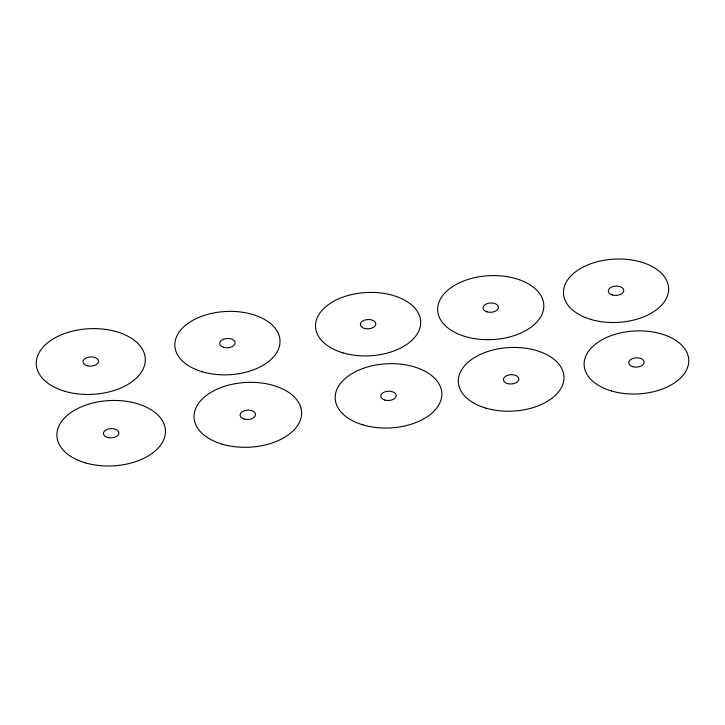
<?xml version="1.0" encoding="UTF-8"?>
<svg xmlns="http://www.w3.org/2000/svg" width="725" height="725" viewBox="0 0 725 725"><rect width="100%" height="100%" fill="white"/><g stroke="black" fill="none" stroke-linecap="round" stroke-linejoin="round"><path stroke-width="1.09" d="M590.911 319.435A52.653 31.692 -2.9 0 0 668.64 288.251A52.653 31.692 -2.9 0 0 588.582 264.598A52.653 31.692 -2.9 0 0 590.911 319.435M611.456 390.965A52.363 31.51 -2.9 0 0 688.75 359.953A52.363 31.51 -2.9 0 0 609.136 336.427A52.363 31.51 -2.9 0 0 611.456 390.965M342.97 352.839A52.653 31.692 -2.9 0 0 420.69 321.655A52.653 31.692 -2.9 0 0 340.641 298.002A52.653 31.692 -2.9 0 0 342.97 352.839M465.368 336.581A53.133 31.982 -2.9 0 0 543.813 305.116A53.133 31.982 -2.9 0 0 463.021 281.237A53.133 31.982 -2.9 0 0 465.368 336.581M485.886 408.139A52.898 31.837 -2.9 0 0 563.968 376.81A52.898 31.837 -2.9 0 0 483.548 353.048A52.898 31.837 -2.9 0 0 485.886 408.139M363.017 424.923A53.378 32.127 -2.9 0 0 441.815 393.312A53.378 32.127 -2.9 0 0 360.66 369.333A53.378 32.127 -2.9 0 0 363.017 424.923M202.293 371.789A52.653 31.692 -2.9 0 0 280.013 340.614A52.653 31.692 -2.9 0 0 199.964 316.961A52.653 31.692 -2.9 0 0 202.293 371.789M222.113 444.144A53.858 32.417 -2.9 0 0 301.618 412.244A53.858 32.417 -2.9 0 0 219.729 388.047A53.858 32.417 -2.9 0 0 222.113 444.144M632.753 366.66A7.73 4.649 -2.9 0 0 644.162 362.083A7.73 4.649 -2.9 0 0 632.418 358.603A7.73 4.649 -2.9 0 0 632.753 366.66M487.046 311.85A7.73 4.649 -2.9 0 0 498.456 307.273A7.73 4.649 -2.9 0 0 486.702 303.802A7.73 4.649 -2.9 0 0 487.046 311.85M364.412 328.38A7.73 4.649 -2.9 0 0 375.822 323.794A7.73 4.649 -2.9 0 0 364.068 320.323A7.73 4.649 -2.9 0 0 364.412 328.38M384.812 400.064A7.73 4.649 -2.9 0 0 396.222 395.487A7.73 4.649 -2.9 0 0 384.468 392.017A7.73 4.649 -2.9 0 0 384.812 400.064M507.446 383.543A7.73 4.649 -2.9 0 0 518.855 378.967A7.73 4.649 -2.9 0 0 507.101 375.496A7.73 4.649 -2.9 0 0 507.446 383.543M244.135 419.023A7.73 4.649 -2.9 0 0 255.544 414.446A7.73 4.649 -2.9 0 0 243.79 410.966A7.73 4.649 -2.9 0 0 244.135 419.023M223.735 347.329A7.73 4.649 -2.9 0 0 235.145 342.753A7.73 4.649 -2.9 0 0 223.391 339.282A7.73 4.649 -2.9 0 0 223.735 347.329M64.715 391.255A54.583 32.852 -2.9 0 0 145.299 358.929A54.583 32.852 -2.9 0 0 62.305 334.406A54.583 32.852 -2.9 0 0 64.715 391.255M85.233 462.813A54.348 32.707 -2.9 0 0 165.454 430.632A54.348 32.707 -2.9 0 0 82.831 406.218A54.348 32.707 -2.9 0 0 85.233 462.813M107.481 437.429A7.73 4.649 -2.9 0 0 118.891 432.852A7.73 4.649 -2.9 0 0 107.146 429.381A7.73 4.649 -2.9 0 0 107.481 437.429M87.082 365.744A7.73 4.649 -2.9 0 0 98.491 361.168A7.73 4.649 -2.9 0 0 86.746 357.688A7.73 4.649 -2.9 0 0 87.082 365.744M612.353 294.966A7.73 4.649 -2.9 0 0 623.763 290.39A7.73 4.649 -2.9 0 0 612.018 286.919A7.73 4.649 -2.9 0 0 612.353 294.966"/></g></svg>
